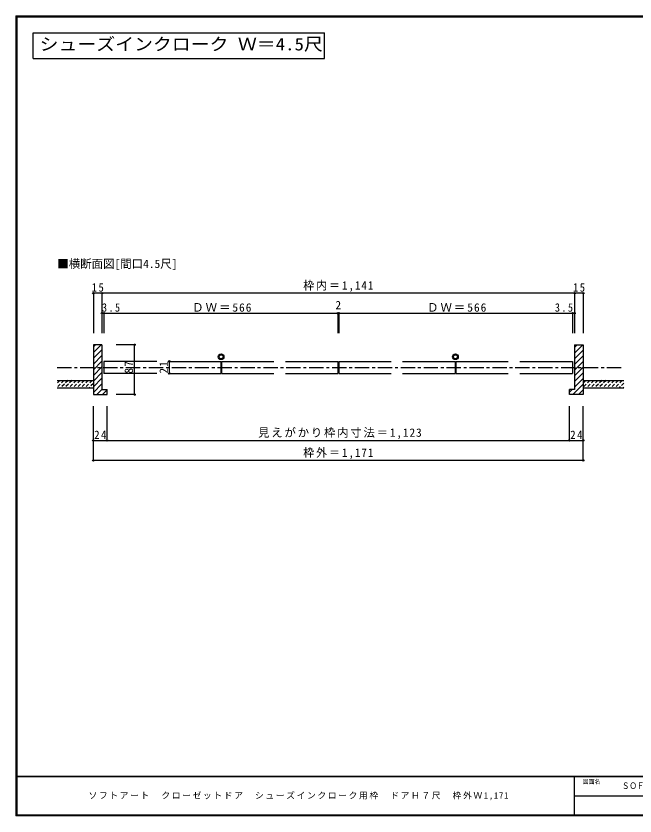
# Model space of a CAD drawing. Units: millimetres, scale not verified. Extents: x -973 to 977, y -701 to 696.
# Drawn here: x -973 to 108, y -701 to 696 of the extents above; entities that cross this region are included whole.
import ezdxf
from ezdxf.enums import TextEntityAlignment as Align

# ---------------------------------------------------------------- set-up
doc = ezdxf.new("R2010")
doc.units = ezdxf.units.MM
doc.header["$LTSCALE"] = 5
doc.header["$PDMODE"] = 32
doc.header["$PDSIZE"] = 2.5
doc.linetypes.add('CHAIN1', pattern=[8, 5, -1, 1, -1])
doc.linetypes.add('DASHED1', pattern=[1.8, 1.2, -0.6])
for name, color, linetype in [('0-1_通り芯', 4, 'CHAIN1'), ('0-3_仕上げ', 2, 'Continuous'), ('0-4_枠', 3, 'Continuous'), ('0-6_扉', 6, 'Continuous'), ('0-A_文字', 7, 'Continuous'), ('0-B_寸法', 7, 'Continuous'), ('0-C_ハッチ', 4, 'Continuous'), ('F-0_補助線', 7, 'Continuous'), ('F-1_枠', 6, 'Continuous'), ('F-A_文字', 7, 'Continuous')]:
    doc.layers.add(name, color=color, linetype=linetype)
doc.styles.add('HGP明朝B', font='')
doc.styles.add('ＭＳ ゴシック', font='')
doc.styles.get('HGP明朝B').set_extended_font_data('HGP明朝B')
doc.styles.get('ＭＳ ゴシック').set_extended_font_data('MS Gothic')

msp = doc.modelspace()

# ---------------------------------------------------------------- linework, layer by layer
at = {"layer": '0-1_通り芯'}
msp.add_line((-901.214, 82.384), (88.434, 82.384), dxfattribs=at)
at = {"layer": '0-3_仕上げ'}
for p, q in [((-901.214, 59.384), (-838.214, 59.384)), ((-838.214, 59.384), (-838.214, 46.884)), ((17.434, 59.384), (88.434, 59.384)), ((17.434, 59.384), (17.434, 46.884)), ((-901.214, 46.884), (-838.214, 46.884)), ((17.434, 46.884), (88.434, 46.884))]:
    msp.add_line(p, q, dxfattribs=at)
at = {"layer": '0-4_枠'}
for p, q in [((-838.214, 121.884), (-838.214, 34.884)), ((-823.214, 121.884), (-838.214, 121.884)), ((-823.214, 121.884), (-823.214, 43.884)), ((2.434, 121.884), (2.434, 43.884)), ((2.434, 121.884), (17.434, 121.884)), ((-823.214, 43.884), (-814.214, 43.884)), ((-814.214, 34.884), (-814.214, 43.884)), ((-6.566, 34.884), (-6.566, 43.884)), ((2.434, 43.884), (-6.566, 43.884)), ((-838.214, 34.884), (-814.214, 34.884))]:
    msp.add_line(p, q, dxfattribs=at)
msp.add_lwpolyline([(17.434, 121.884), (17.434, 34.884), (-6.566, 34.884)], dxfattribs=at)
at = {"layer": '0-6_扉'}
for p, q in [((-727.383, 92.884), (-819.714, 92.884)), ((-819.714, 92.884), (-819.714, 71.884)), ((-707.383, 92.884), (-615.552, 92.884)), ((-615.552, 92.884), (-615.552, 71.884)), ((-614.552, 92.884), (-522.721, 92.884)), ((-614.552, 92.884), (-614.552, 71.884)), ((-502.721, 92.884), (-411.39, 92.884)), ((-411.39, 92.884), (-411.39, 71.884)), ((-409.39, 92.884), (-318.059, 92.884)), ((-409.39, 92.884), (-409.39, 71.884)), ((-298.059, 92.884), (-206.228, 92.884)), ((-206.228, 92.884), (-206.228, 71.884)), ((-205.228, 92.884), (-113.397, 92.884)), ((-205.228, 92.884), (-205.228, 71.884)), ((-93.397, 92.884), (-1.066, 92.884)), ((-1.066, 92.884), (-1.066, 71.884)), ((-727.383, 71.884), (-819.714, 71.884)), ((-707.383, 71.884), (-615.552, 71.884)), ((-614.552, 71.884), (-522.721, 71.884)), ((-502.721, 71.884), (-411.39, 71.884)), ((-409.39, 71.884), (-318.059, 71.884)), ((-298.059, 71.884), (-206.228, 71.884)), ((-205.228, 71.884), (-113.397, 71.884)), ((-93.397, 71.884), (-1.066, 71.884))]:
    msp.add_line(p, q, dxfattribs=at)
at = {"layer": '0-A_文字', "color": 3}
for p, q in [((-943.333, 621.667), (-943.333, 666.667)), ((-943.333, 666.667), (-434.583, 666.667)), ((-434.583, 621.667), (-434.583, 666.667)), ((-943.333, 621.667), (-434.583, 621.667))]:
    msp.add_line(p, q, dxfattribs=at)
at = {"layer": '0-A_文字'}
for centre, radius in [((-615.052, 100.884), 5), ((-615.052, 100.884), 3.5), ((-205.728, 100.884), 5), ((-205.728, 100.884), 3.5)]:
    msp.add_circle(centre, radius, dxfattribs=at)
at = {"layer": '0-B_寸法', "color": 4}
for p, q in [((-838.214, 211.884), (-838.214, 141.884)), ((-823.214, 211.884), (-838.214, 211.884)), ((-823.214, 211.884), (-823.214, 141.884)), ((2.434, 211.884), (-823.214, 211.884)), ((2.434, 211.884), (2.434, 141.884)), ((17.434, 211.884), (2.434, 211.884)), ((17.434, 211.884), (17.434, 141.884)), ((-823.214, 176.884), (-819.714, 176.884)), ((-819.714, 176.884), (-819.714, 141.884)), ((-819.714, 176.884), (-411.39, 176.884)), ((-411.39, 176.884), (-411.39, 141.884)), ((-411.39, 176.884), (-409.39, 176.884)), ((-409.39, 176.884), (-409.39, 141.884)), ((-409.39, 176.884), (-1.066, 176.884)), ((-1.066, 176.884), (-1.066, 141.884)), ((-1.066, 176.884), (2.434, 176.884)), ((-766.305, 121.884), (-798.214, 121.884)), ((-766.305, 34.884), (-766.305, 121.884)), ((-705.63, 92.884), (-705.63, 71.884)), ((-766.305, 34.884), (-798.214, 34.884)), ((-838.214, -80.116), (-838.214, 14.884)), ((-814.214, -45.116), (-814.214, 14.884)), ((-6.566, -45.116), (-6.566, 14.884)), ((17.434, -80.116), (17.434, 14.884)), ((-838.214, -45.116), (-814.214, -45.116)), ((-814.214, -45.116), (-6.566, -45.116)), ((-6.566, -45.116), (17.434, -45.116)), ((17.434, -80.116), (-838.214, -80.116))]:
    msp.add_line(p, q, dxfattribs=at)
at = {"layer": '0-B_寸法'}
for p in [(-838.214, 211.884), (-823.214, 211.884), (2.434, 211.884), (17.434, 211.884), (-823.214, 176.884), (-819.714, 176.884), (-411.39, 176.884), (-409.39, 176.884), (-1.066, 176.884), (2.434, 176.884), (-766.305, 121.884), (-705.63, 92.884), (-705.63, 71.884), (-766.305, 34.884), (-838.214, -45.116), (-814.214, -45.116), (-6.566, -45.116), (17.434, -45.116), (-838.214, -80.116), (17.434, -80.116)]:
    msp.add_point(p, dxfattribs=at)
at = {"layer": '0-C_ハッチ'}
for p, q in [((-838.214, 108.077), (-824.407, 121.884)), ((-838.214, 117.976), (-834.306, 121.884)), ((-838.214, 98.177), (-823.214, 113.177)), ((2.434, 117.248), (7.07, 121.884)), ((2.434, 107.349), (16.97, 121.884)), ((2.434, 97.449), (17.434, 112.449)), ((-838.214, 88.278), (-823.214, 103.278)), ((2.434, 87.55), (17.434, 102.55)), ((-838.214, 78.378), (-823.214, 93.378)), ((2.434, 77.65), (17.434, 92.65)), ((-838.214, 68.479), (-823.214, 83.479)), ((-838.214, 58.579), (-823.214, 73.579)), ((2.434, 67.751), (17.434, 82.751)), ((2.434, 57.851), (17.434, 72.851)), ((-838.214, 48.68), (-823.214, 63.68)), ((2.434, 47.952), (17.434, 62.952)), ((-838.214, 38.78), (-823.214, 53.78)), ((-832.211, 34.884), (-823.211, 43.884)), ((-822.311, 34.884), (-814.214, 42.981)), ((-6.566, 38.952), (-1.633, 43.884)), ((-0.734, 34.884), (17.434, 53.052)), ((9.166, 34.884), (17.434, 43.153))]:
    msp.add_line(p, q, dxfattribs=at)
at = {"layer": '0-C_ハッチ', "linetype": 'DASHED1'}
for p, q in [((-896.636, 59.384), (-901.214, 54.806)), ((-889.565, 59.384), (-901.214, 47.735)), ((-882.494, 59.384), (-894.994, 46.884)), ((-875.423, 59.384), (-887.923, 46.884)), ((-868.352, 59.384), (-880.852, 46.884)), ((-861.281, 59.384), (-873.781, 46.884)), ((-854.21, 59.384), (-866.71, 46.884)), ((-847.139, 59.384), (-859.639, 46.884)), ((-840.068, 59.384), (-852.568, 46.884)), ((29.084, 59.384), (17.434, 47.735)), ((22.013, 59.384), (17.434, 54.806)), ((36.155, 59.384), (23.655, 46.884)), ((43.226, 59.384), (30.726, 46.884)), ((50.297, 59.384), (37.797, 46.884)), ((57.368, 59.384), (44.868, 46.884)), ((64.439, 59.384), (51.939, 46.884)), ((71.51, 59.384), (59.01, 46.884)), ((78.581, 59.384), (66.081, 46.884)), ((85.652, 59.384), (73.152, 46.884)), ((-838.214, 54.166), (-845.496, 46.884)), ((-838.214, 47.095), (-838.425, 46.884)), ((88.434, 55.095), (80.223, 46.884)), ((88.434, 48.024), (87.294, 46.884))]:
    msp.add_line(p, q, dxfattribs=at)
at = {"layer": 'F-1_枠'}
for p, q in [((-973.347, 695.833), (-973.347, -700.833)), ((-973.347, 695.833), (976.653, 695.833)), ((-973.347, 695), (976.653, 695)), ((-973.347, 694.167), (976.653, 694.167)), ((-972.514, 695.833), (-972.514, -700.833)), ((-971.68, 695.833), (-971.68, -700.833)), ((976.653, -631.667), (-973.347, -631.667)), ((976.653, -632.5), (-973.347, -632.5)), ((1.653, -632.5), (1.653, -699.167)), ((1.653, -665.833), (974.986, -665.834)), ((976.653, -699.167), (-973.347, -699.167)), ((976.653, -700), (-973.347, -700)), ((976.653, -700.833), (-973.347, -700.833))]:
    msp.add_line(p, q, dxfattribs=at)

# ---------------------------------------------------------------- texts
at = {"layer": '0-A_文字', "color": 3, "style": 'ＭＳ ゴシック', "width": 1.1}
msp.add_text('シューズインクローク Ｗ＝4.5尺', height=21.99, dxfattribs=at).set_placement((-932.083, 629.167), align=Align.BOTTOM_LEFT)
at = {"layer": '0-A_文字', "style": 'ＭＳ ゴシック'}
msp.add_text('■横断面図[間口4.5尺]', height=14.66, dxfattribs=at).set_placement((-901.214, 251.463), align=Align.BOTTOM_LEFT)
at = {"layer": '0-B_寸法', "style": 'ＭＳ ゴシック'}
msp.add_text('2', height=14.66, dxfattribs=at).set_placement((-415.39, 179.384), align=Align.BOTTOM_LEFT)
at = {"layer": '0-B_寸法', "char_height": 14.66, "attachment_point": 7, "style": 'ＭＳ ゴシック'}
for s, insert in [('\\T1.27;\\W0.95;15', (-841.339, 214.384)), ('\\T1.19;\\W0.95;枠内＝1,141', (-471.64, 214.384)), ('\\T1.27;\\W0.95;15', (-0.691, 214.384)), ('\\T1.27;\\W0.9;3.5', (-823.214, 179.384)), ('\\T1.17;ＤＷ＝566', (-665.552, 179.384)), ('\\T1.17;ＤＷ＝566', (-255.228, 179.384)), ('\\T1.27;\\W0.9;3.5', (-32.066, 179.384)), ('\\T1.15;見えがかり枠内寸法＝1,123', (-550.39, -42.616)), ('\\T1.27;\\W0.95;24', (-836.839, -42.616)), ('\\T1.27;\\W0.95;24', (-5.191, -42.616)), ('\\T1.19;\\W0.95;枠外＝1,171', (-471.64, -77.616))]:
    msp.add_mtext(s, dxfattribs=dict(at, insert=insert))
at = {"layer": '0-B_寸法', "char_height": 14.66, "attachment_point": 7, "rotation": 90, "style": 'ＭＳ ゴシック'}
for s, insert in [('\\T1.27;\\W0.95;87', (-768.805, 71.759)), ('\\T1.27;\\W0.95;21', (-708.13, 71.759))]:
    msp.add_mtext(s, dxfattribs=dict(at, insert=insert))
at = {"layer": 'F-0_補助線', "style": 'HGP明朝B', "width": 0.85}
msp.add_text('ＳＯＦＴＡＲＴ', height=11, dxfattribs=at).set_placement((84.986, -656.798), align=Align.BOTTOM_LEFT)
at = {"layer": 'F-A_文字', "style": 'ＭＳ ゴシック'}
msp.add_text('図面名', height=7.331, dxfattribs=at).set_placement((16.653, -646.667), align=Align.BOTTOM_LEFT)
at = {"layer": 'F-A_文字', "insert": (-846.68, -673.333), "char_height": 11, "attachment_point": 7, "style": 'ＭＳ ゴシック'}
msp.add_mtext('\\T1.18;ソフトアート\u3000クローゼットドア\u3000シューズインクローク用枠\u3000ドアＨ７尺\u3000枠外Ｗ1,171', dxfattribs=at)

doc.saveas('drawing.dxf')
